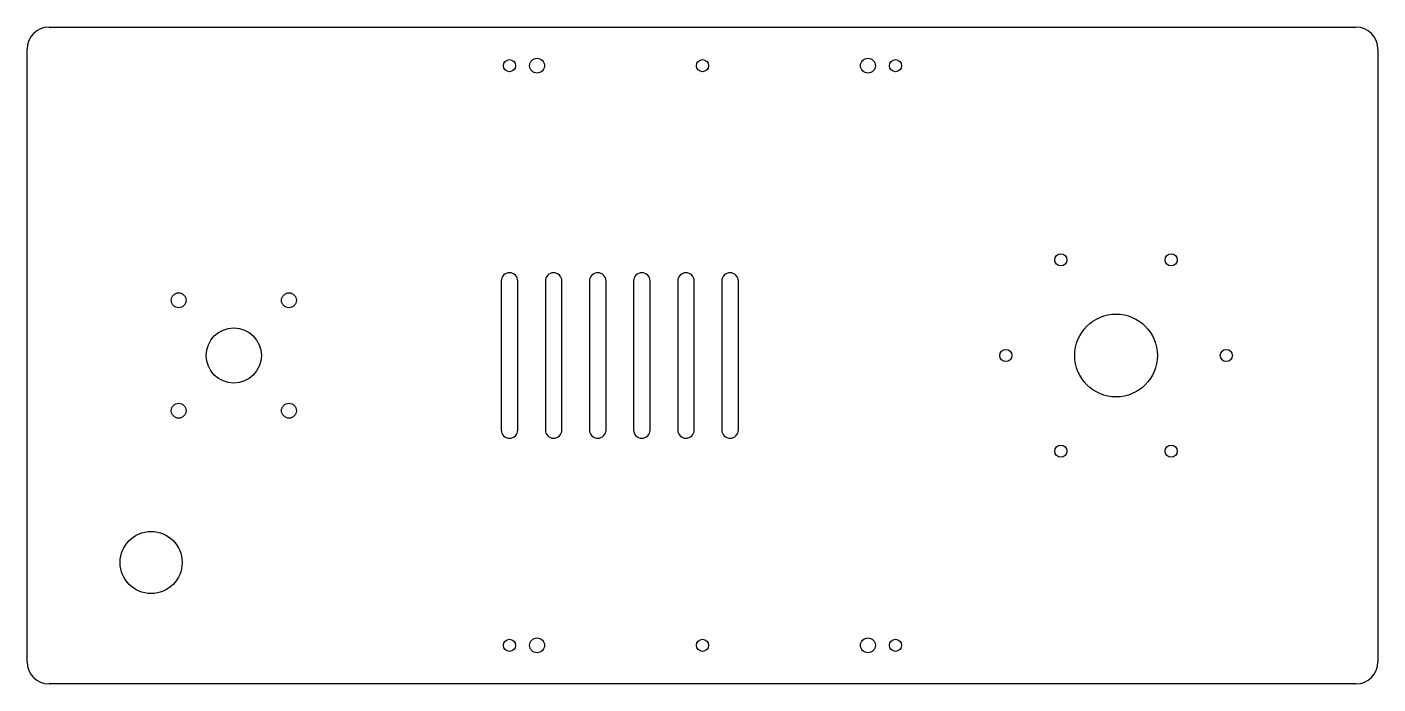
# Model space of a CAD drawing. Header units: millimetres. Extents: x 0 to 490, y 0 to 238.
import ezdxf

# ---------------------------------------------------------------- set-up
doc = ezdxf.new("R2010")
doc.units = ezdxf.units.MM

msp = doc.modelspace()

# ---------------------------------------------------------------- linework, layer by layer
for p, q in [((8.01, 238.01, 0.02), (482.01, 238.01, 0.02)), ((0.01, 8.01, 0.02), (0.01, 230.01, 0.02)), ((490.01, 230.01, 0.02), (490.01, 8.01, 0.02)), ((172.01, 146.01, 0.02), (172.01, 92.01, 0.02)), ((178.01, 92.01, 0.02), (178.01, 146.01, 0.02)), ((188.01, 146.01, 0.02), (188.01, 92.01, 0.02)), ((194.01, 92.01, 0.02), (194.01, 146.01, 0.02)), ((204.01, 146.01, 0.02), (204.01, 92.01, 0.02)), ((210.01, 92.01, 0.02), (210.01, 146.01, 0.02)), ((220.01, 146.01, 0.02), (220.01, 92.01, 0.02)), ((226.01, 92.01, 0.02), (226.01, 146.01, 0.02)), ((236.01, 146.01, 0.02), (236.01, 92.01, 0.02)), ((242.01, 92.01, 0.02), (242.01, 146.01, 0.02)), ((252.01, 146.01, 0.02), (252.01, 92.01, 0.02)), ((258.01, 92.01, 0.02), (258.01, 146.01, 0.02)), ((482.01, 0.01, 0.02), (8.01, 0.01, 0.02))]:
    msp.add_line(p, q)
for centre, radius in [((175.01, 224.01, 0.02), 2.2), ((185.01, 224.01, 0.02), 2.7), ((245.01, 224.01, 0.02), 2.2), ((305.01, 224.01, 0.02), 2.7), ((315.01, 224.01, 0.02), 2.2), ((375.01, 153.65, 0.02), 2.2), ((415.01, 153.65, 0.02), 2.2), ((55.01, 139.01, 0.02), 2.7), ((95.01, 139.01, 0.02), 2.7), ((395.01, 119.01, 0.02), 15), ((75.01, 119.01, 0.02), 10), ((355.01, 119.01, 0.02), 2.2), ((435.01, 119.01, 0.02), 2.2), ((55.01, 99.01, 0.02), 2.7), ((95.01, 99.01, 0.02), 2.7), ((375.01, 84.37, 0.02), 2.2), ((415.01, 84.37, 0.02), 2.2), ((45.01, 44.01, 0.02), 11.25), ((175.01, 14.01, 0.02), 2.2), ((185.01, 14.01, 0.02), 2.7), ((245.01, 14.01, 0.02), 2.2), ((305.01, 14.01, 0.02), 2.7), ((315.01, 14.01, 0.02), 2.2)]:
    msp.add_circle(centre, radius)
for centre, radius, start, end in [((8.01, 230.01, 0.02), 8, 90, 180), ((482.01, 230.01, 0.02), 8, 0, 90), ((175.01, 146.01, 0.02), 3, 0, 180), ((191.01, 146.01, 0.02), 3, 0, 180), ((207.01, 146.01, 0.02), 3, 0, 180), ((223.01, 146.01, 0.02), 3, 0, 180), ((239.01, 146.01, 0.02), 3, 0, 180), ((255.01, 146.01, 0.02), 3, 0, 180), ((175.01, 92.01, 0.02), 3, 180, 360), ((191.01, 92.01, 0.02), 3, 180, 360), ((207.01, 92.01, 0.02), 3, 180, 360), ((223.01, 92.01, 0.02), 3, 180, 360), ((239.01, 92.01, 0.02), 3, 180, 360), ((255.01, 92.01, 0.02), 3, 180, 360), ((8.01, 8.01, 0.02), 8, 180, 270), ((482.01, 8.01, 0.02), 8, -90, 0)]:
    msp.add_arc(centre, radius, start, end)

doc.saveas('drawing.dxf')
